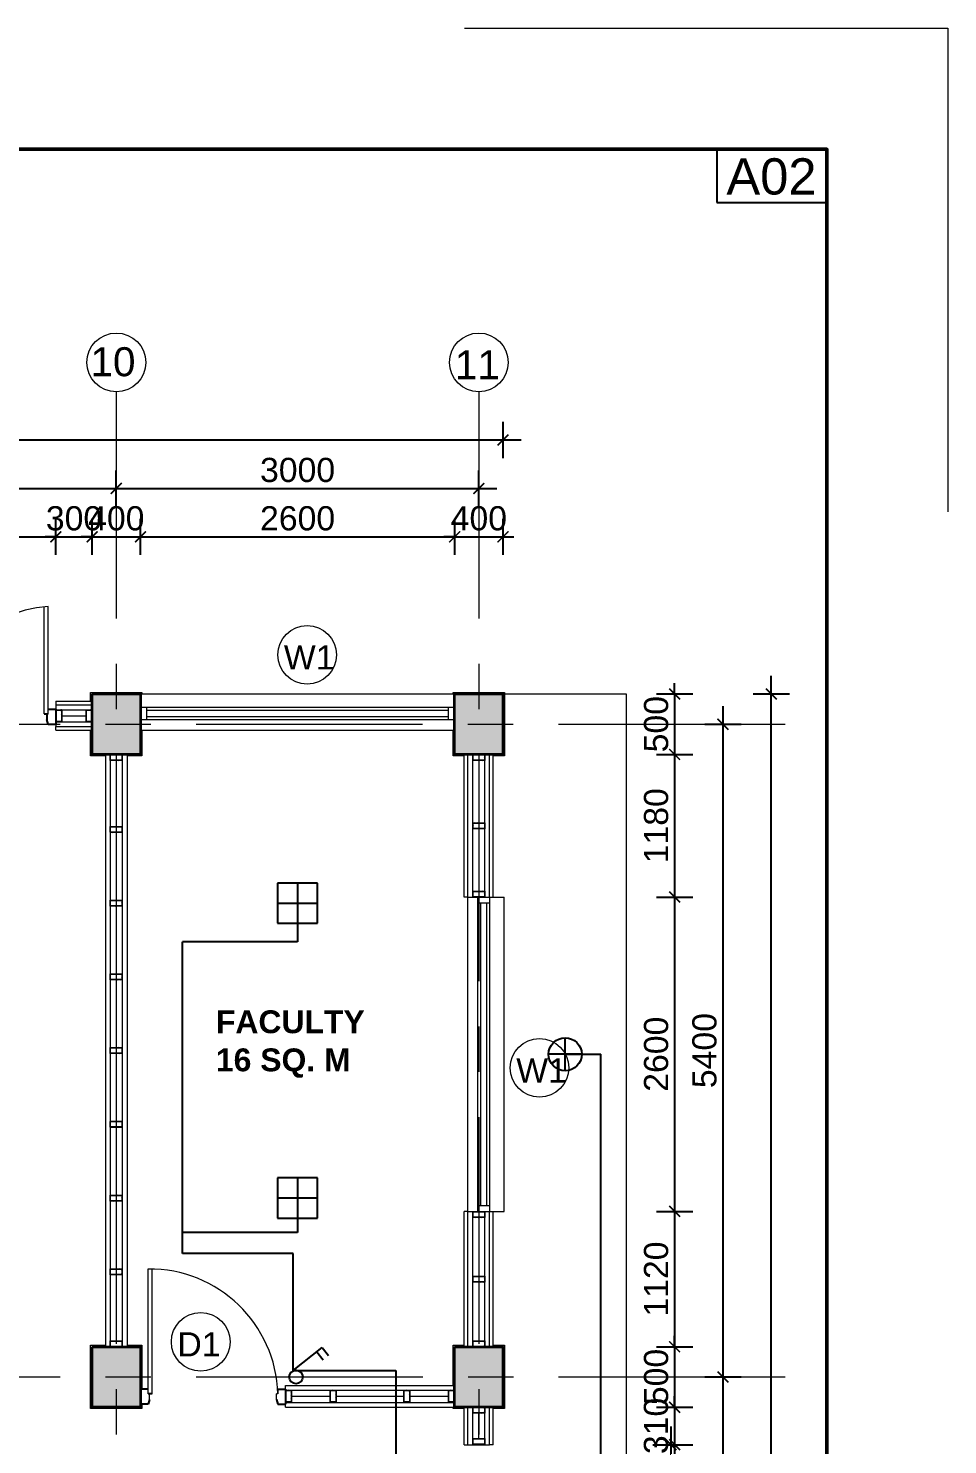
# Model space of a CAD drawing. Header units: inches. Extents: x 527934 to 2134587, y -408734 to 227304.
# Drawn here: x 1500173 to 1507781, y -112439 to -100723 of the extents above; entities that cross this region are included whole.
import ezdxf

# ---------------------------------------------------------------- set-up
doc = ezdxf.new("R2010")
doc.units = ezdxf.units.IN
doc.header["$MEASUREMENT"] = 0
doc.linetypes.add('CENTER', pattern=[2, 1.25, -0.25, 0.25, -0.25])
for name, color, linetype, lineweight in [('1 LIGHT N SWITCH', 3, 'Continuous', 25), ('6 LIGHT PT WIRING', 3, 'Continuous', 25), ('centre line', 1, 'CENTER', 9), ('dim', 253, 'Continuous', 9), ('door', 77, 'Continuous', 13), ('hatch', 250, 'Continuous', 5), ('hatch - general', 252, 'Continuous', 5), ('hatch 2', 251, 'Continuous', 5), ('metal', 40, 'Continuous', 18), ('partition wall', 5, 'Continuous', 20), ('plaster line', 253, 'Continuous', 5), ('sill', 253, 'Continuous', 13), ('text', 7, 'Continuous', 13), ('TITLE THICK', 7, 'Continuous', 50), ('TITLE THIN', 7, 'Continuous', 25), ('wall - brick', 30, 'Continuous', 35), ('window', 1, 'Continuous', 15)]:
    doc.layers.add(name, color=color, linetype=linetype, lineweight=lineweight)
doc.layers.add('paper', color=4, linetype='Continuous', lineweight=0, plot=False)
doc.styles.get("Standard").update_dxf_attribs({"font": 'arial.ttf'})
doc.styles.add('style1', font='arial.ttf')
doc.styles.add('swiss', font='swisse.ttf')
doc.linetypes.add('BATTING', pattern='A,0.0001,-0.1,[134,ltypeshp.shx,S=0.1,R=0,X=-0.1,Y=0],-0.2,[134,ltypeshp.shx,S=0.1,R=180,X=0.1,Y=0],-0.1', length=0.4001)
doc.dimstyles.new('dim 100', dxfattribs={"dimtxt": 200, "dimasz": 90, "dimexe": 150, "dimexo": 150, "dimgap": 50, "dimtad": 1, "dimdec": 0, "dimzin": 0, "dimdsep": 46, "dimtxsty": 'Standard', "dimblk": 'ARCHTICK', "dimcen": 100, "dimdle": 150, "dimazin": 0, "dimtfac": 1, "dimtdec": 0, "dimtix": 1, "dimtmove": 2, "dimatfit": 3, "dimfxl": 150, "dimfxlon": 1, "dimtolj": 1, "dimtzin": 0, "dimarcsym": 0})

# ---------------------------------------------------------------- blocks, each defined once
blk = doc.blocks.new('main door')
at = {"layer": 'door', "lineweight": 25}
for p, q in [((1793984, -134241), (1794109, -134241)), ((1793984, -134304), (1793984, -134241)), ((1794109, -134304), (1794109, -134241)), ((1794024, -134339), (1794024, -134304)), ((1794024, -134316), (1794069, -134316)), ((1794109, -134304), (1794069, -134316)), ((1794024, -136143), (1794024, -136178)), ((1793984, -136178), (1793984, -136241)), ((1793984, -136241), (1794109, -136241)), ((1794024, -136166), (1794069, -136166)), ((1794069, -136166), (1794109, -136178)), ((1794109, -136178), (1794109, -136241))]:
    blk.add_line(p, q, dxfattribs=at)
at = {"layer": 'door'}
for p, q in [((1794024, -134304), (1793136, -134304)), ((1794024, -134339), (1793139, -134339)), ((1794024, -136143), (1793139, -136143)), ((1794024, -136178), (1793136, -136178))]:
    blk.add_line(p, q, dxfattribs=at)
for centre, start, end in [((1794134, -134241), 183.612, 270), ((1794134, -136241), 90, 176.388)]:
    blk.add_arc(centre, 1000, start, end, dxfattribs=at)
blk = doc.blocks.new('WINDOW 1')
at = {"layer": 'window'}
for p, q in [((2122082, -84476), (2124682, -84476)), ((2122082, -84576), (2124682, -84576)), ((2122132, -84476), (2122132, -84576)), ((2122132, -84501), (2124632, -84501)), ((2122132, -84551), (2124632, -84551))]:
    blk.add_line(p, q, dxfattribs=at)
at = {"layer": 'window', "ltscale": 400}
blk.add_line((2124632, -84576), (2124632, -84476), dxfattribs=at)
blk = doc.blocks.new('2X4')
at = {"layer": 'hatch 2'}
h = blk.add_hatch(dxfattribs=at)
h.set_pattern_fill('ANSI31', color=256, scale=20)
h.set_pattern_definition([(45, (0, 0), (-1.767766953, 1.767766953), [])])
h.paths.add_polyline_path([(5938822, -146997), (5938776, -146997, 0.414214), (5938774, -146999), (5938774, -147047), (5938777, -147047), (5938777, -147000), (5938821, -147000), (5938821, -147047), (5938824, -147047), (5938824, -146999, 0.414214)])
h.paths.add_polyline_path([(5938777, -147047), (5938774, -147047), (5938774, -147095, 0.414214), (5938776, -147097), (5938822, -147097, 0.414218), (5938824, -147095), (5938824, -147047), (5938821, -147047), (5938821, -147094), (5938777, -147094)])
at = {"layer": 'metal'}
blk.add_lwpolyline([(5938776, -147097), (5938822, -147097, 0.414214), (5938824, -147095), (5938824, -146999, 0.414214), (5938822, -146997), (5938776, -146997, 0.414214), (5938774, -146999), (5938774, -147095, 0.414214)], format="xyb", close=True, dxfattribs=at)
blk.add_lwpolyline([(5938777, -147094), (5938821, -147094), (5938821, -147000), (5938777, -147000)], close=True, dxfattribs=at)
blk = doc.blocks.new('door 1')
at = {"layer": 'door', "lineweight": 25}
for p, q in [((1761262.3, -142071.5), (1761366.5, -142071.5)), ((1761262.3, -142124), (1761262.3, -142071.5)), ((1761333.2, -142134), (1761366.5, -142124)), ((1761366.5, -142124), (1761366.5, -142071.5)), ((1761262.3, -143019), (1761262.3, -143071.5)), ((1761295.7, -142989.8), (1761295.7, -143019)), ((1761333.2, -143009), (1761366.5, -143019)), ((1761366.5, -143019), (1761366.5, -143071.5)), ((1761262.3, -143071.5), (1761366.5, -143071.5))]:
    blk.add_line(p, q, dxfattribs=at)
at = {"layer": 'door'}
for p, q in [((1761262.3, -142124), (1761295.7, -142124)), ((1761295.7, -142124), (1761295.7, -142134)), ((1761333.2, -142134), (1761295.7, -142134)), ((1761295.7, -143019), (1760434.6, -143019)), ((1761295.7, -142989.8), (1760434.8, -142989.8)), ((1761333.2, -143009), (1761295.7, -143009))]:
    blk.add_line(p, q, dxfattribs=at)
blk.add_arc((1761319.9, -143009), 885.3, 91.56718, 180.64961, dxfattribs=at)
blk = doc.blocks.new('_ArchTick')
at = {"color": 0, "linetype": 'ByBlock', "const_width": 0.15}
blk.add_lwpolyline([(-0.5, -0.5), (0.5, 0.5)], dxfattribs=at)
blk = doc.blocks.new('*D2324')
at = {"layer": 'Defpoints', "color": 0, "ltscale": 400}
for p in [(1504101, -106229), (1506321, -106229), (1504101, -121969)]:
    blk.add_point(p, dxfattribs=at)
at = {"layer": 'dim', "color": 0, "lineweight": -2, "ltscale": 400}
for p, q in [((1506321, -122119), (1506321, -106079)), ((1506171, -106229), (1506471, -106229)), ((1506171, -121969), (1506471, -121969))]:
    blk.add_line(p, q, dxfattribs=at)
at = {"layer": 'dim', "color": 0, "lineweight": -2, "ltscale": 400, "xscale": 90, "yscale": 90, "zscale": 90}
for p, rotation in [((1506321, -106229), 90), ((1506321, -121969), 270)]:
    blk.add_blockref('_ArchTick', p, dxfattribs=dict(at, rotation=rotation))
at = {"layer": 'dim', "color": 0, "ltscale": 400, "insert": (1506169, -114099), "char_height": 200, "attachment_point": 5, "rotation": 90}
blk.add_mtext('\\A1;15740', dxfattribs=at)
blk = doc.blocks.new('*D3218')
at = {"layer": 'Defpoints', "color": 0, "ltscale": 400}
for p in [(1504101, -106479), (1504101, -111879), (1505921, -111879)]:
    blk.add_point(p, dxfattribs=at)
at = {"layer": 'dim', "color": 0, "lineweight": -2, "ltscale": 400}
for p, q in [((1505921, -106329), (1505921, -112029)), ((1505771, -106479), (1506071, -106479)), ((1505771, -111879), (1506071, -111879))]:
    blk.add_line(p, q, dxfattribs=at)
at = {"layer": 'dim', "color": 0, "lineweight": -2, "ltscale": 400, "xscale": 90, "yscale": 90, "zscale": 90}
for p, rotation in [((1505921, -106479), 90), ((1505921, -111879), 270)]:
    blk.add_blockref('_ArchTick', p, dxfattribs=dict(at, rotation=rotation))
at = {"layer": 'dim', "color": 0, "ltscale": 400, "insert": (1505769, -109179), "char_height": 200, "attachment_point": 5, "rotation": 90}
blk.add_mtext('\\A1;5400', dxfattribs=at)
blk = doc.blocks.new('*D3219')
at = {"layer": 'Defpoints', "color": 0, "ltscale": 400}
for p in [(1504101, -111879), (1504101, -116319), (1505921, -116319)]:
    blk.add_point(p, dxfattribs=at)
at = {"layer": 'dim', "color": 0, "lineweight": -2, "ltscale": 400}
for p, q in [((1505921, -111729), (1505921, -116469)), ((1505771, -111879), (1506071, -111879)), ((1505771, -116319), (1506071, -116319))]:
    blk.add_line(p, q, dxfattribs=at)
at = {"layer": 'dim', "color": 0, "lineweight": -2, "ltscale": 400, "xscale": 90, "yscale": 90, "zscale": 90}
for p, rotation in [((1505921, -111879), 90), ((1505921, -116319), 270)]:
    blk.add_blockref('_ArchTick', p, dxfattribs=dict(at, rotation=rotation))
at = {"layer": 'dim', "color": 0, "ltscale": 400, "insert": (1505769, -114099), "char_height": 200, "attachment_point": 5, "rotation": 90}
blk.add_mtext('\\A1;4440', dxfattribs=at)
blk = doc.blocks.new('*D3221')
at = {"layer": 'Defpoints', "color": 0, "ltscale": 400}
for p in [(1504101, -106229), (1504101, -106729), (1505521, -106729)]:
    blk.add_point(p, dxfattribs=at)
at = {"layer": 'dim', "color": 0, "lineweight": -2, "ltscale": 400}
for p, q in [((1505521, -106229), (1505521, -106139)), ((1505371, -106229), (1505671, -106229)), ((1505521, -106229), (1505521, -106729)), ((1505371, -106729), (1505671, -106729)), ((1505521, -106729), (1505521, -106819))]:
    blk.add_line(p, q, dxfattribs=at)
at = {"layer": 'dim', "color": 0, "lineweight": -2, "ltscale": 400, "xscale": 90, "yscale": 90, "zscale": 90}
for p, rotation in [((1505521, -106229), 270), ((1505521, -106729), 90)]:
    blk.add_blockref('_ArchTick', p, dxfattribs=dict(at, rotation=rotation))
at = {"layer": 'dim', "color": 0, "ltscale": 400, "insert": (1505369, -106479), "char_height": 200, "attachment_point": 5, "rotation": 90}
blk.add_mtext('\\A1;500', dxfattribs=at)
blk = doc.blocks.new('*D3222')
at = {"layer": 'Defpoints', "color": 0, "ltscale": 400}
for p in [(1504101, -106729), (1503991, -107909), (1505521, -107909)]:
    blk.add_point(p, dxfattribs=at)
at = {"layer": 'dim', "color": 0, "lineweight": -2, "ltscale": 400}
for p, q in [((1505521, -106579), (1505521, -108059)), ((1505371, -106729), (1505671, -106729)), ((1505371, -107909), (1505671, -107909))]:
    blk.add_line(p, q, dxfattribs=at)
at = {"layer": 'dim', "color": 0, "lineweight": -2, "ltscale": 400, "xscale": 90, "yscale": 90, "zscale": 90}
for p, rotation in [((1505521, -106729), 90), ((1505521, -107909), 270)]:
    blk.add_blockref('_ArchTick', p, dxfattribs=dict(at, rotation=rotation))
at = {"layer": 'dim', "color": 0, "ltscale": 400, "insert": (1505369, -107319), "char_height": 200, "attachment_point": 5, "rotation": 90}
blk.add_mtext('\\A1;1180', dxfattribs=at)
blk = doc.blocks.new('*D3223')
at = {"layer": 'Defpoints', "color": 0, "ltscale": 400}
for p in [(1503991, -107909), (1503991, -110509), (1505521, -110509)]:
    blk.add_point(p, dxfattribs=at)
at = {"layer": 'dim', "color": 0, "lineweight": -2, "ltscale": 400}
for p, q in [((1505521, -107759), (1505521, -110659)), ((1505371, -107909), (1505671, -107909)), ((1505371, -110509), (1505671, -110509))]:
    blk.add_line(p, q, dxfattribs=at)
at = {"layer": 'dim', "color": 0, "lineweight": -2, "ltscale": 400, "xscale": 90, "yscale": 90, "zscale": 90}
for p, rotation in [((1505521, -107909), 90), ((1505521, -110509), 270)]:
    blk.add_blockref('_ArchTick', p, dxfattribs=dict(at, rotation=rotation))
at = {"layer": 'dim', "color": 0, "ltscale": 400, "insert": (1505369, -109209), "char_height": 200, "attachment_point": 5, "rotation": 90}
blk.add_mtext('\\A1;2600', dxfattribs=at)
blk = doc.blocks.new('*D3224')
at = {"layer": 'Defpoints', "color": 0, "ltscale": 400}
for p in [(1503991, -110509), (1504101, -111629), (1505521, -111629)]:
    blk.add_point(p, dxfattribs=at)
at = {"layer": 'dim', "color": 0, "lineweight": -2, "ltscale": 400}
for p, q in [((1505521, -110359), (1505521, -111779)), ((1505371, -110509), (1505671, -110509)), ((1505371, -111629), (1505671, -111629))]:
    blk.add_line(p, q, dxfattribs=at)
at = {"layer": 'dim', "color": 0, "lineweight": -2, "ltscale": 400, "xscale": 90, "yscale": 90, "zscale": 90}
for p, rotation in [((1505521, -110509), 90), ((1505521, -111629), 270)]:
    blk.add_blockref('_ArchTick', p, dxfattribs=dict(at, rotation=rotation))
at = {"layer": 'dim', "color": 0, "ltscale": 400, "insert": (1505369, -111069), "char_height": 200, "attachment_point": 5, "rotation": 90}
blk.add_mtext('\\A1;1120', dxfattribs=at)
blk = doc.blocks.new('*D3225')
at = {"layer": 'Defpoints', "color": 0, "ltscale": 400}
for p in [(1504101, -111629), (1504101, -112129), (1505521, -112129)]:
    blk.add_point(p, dxfattribs=at)
at = {"layer": 'dim', "color": 0, "lineweight": -2, "ltscale": 400}
for p, q in [((1505521, -111629), (1505521, -111539)), ((1505371, -111629), (1505671, -111629)), ((1505521, -111629), (1505521, -112129)), ((1505371, -112129), (1505671, -112129)), ((1505521, -112129), (1505521, -112219))]:
    blk.add_line(p, q, dxfattribs=at)
at = {"layer": 'dim', "color": 0, "lineweight": -2, "ltscale": 400, "xscale": 90, "yscale": 90, "zscale": 90}
for p, rotation in [((1505521, -111629), 270), ((1505521, -112129), 90)]:
    blk.add_blockref('_ArchTick', p, dxfattribs=dict(at, rotation=rotation))
at = {"layer": 'dim', "color": 0, "ltscale": 400, "insert": (1505369, -111879), "char_height": 200, "attachment_point": 5, "rotation": 90}
blk.add_mtext('\\A1;500', dxfattribs=at)
blk = doc.blocks.new('*D3226')
at = {"layer": 'Defpoints', "color": 0, "ltscale": 400}
for p in [(1504101, -112129), (1504021, -112439), (1505521, -112439)]:
    blk.add_point(p, dxfattribs=at)
at = {"layer": 'dim', "color": 0, "lineweight": -2, "ltscale": 400}
for p, q in [((1505521, -112129), (1505521, -112039)), ((1505371, -112129), (1505671, -112129)), ((1505521, -112129), (1505521, -112439)), ((1505371, -112439), (1505671, -112439)), ((1505521, -112439), (1505521, -112529))]:
    blk.add_line(p, q, dxfattribs=at)
at = {"layer": 'dim', "color": 0, "lineweight": -2, "ltscale": 400, "xscale": 90, "yscale": 90, "zscale": 90}
for p, rotation in [((1505521, -112129), 270), ((1505521, -112439), 90)]:
    blk.add_blockref('_ArchTick', p, dxfattribs=dict(at, rotation=rotation))
at = {"layer": 'dim', "color": 0, "ltscale": 400, "insert": (1505368, -112284), "char_height": 200, "attachment_point": 5, "rotation": 90}
blk.add_mtext('\\A1;310', dxfattribs=at)
blk = doc.blocks.new('*D3227')
at = {"layer": 'Defpoints', "color": 0, "ltscale": 400}
for p in [(1504021, -112439), (1503991, -114439), (1505491, -114439)]:
    blk.add_point(p, dxfattribs=at)
at = {"layer": 'dim', "color": 0, "lineweight": -2, "ltscale": 400}
for p, q in [((1505491, -112289), (1505491, -114589)), ((1505341, -112439), (1505641, -112439)), ((1505341, -114439), (1505641, -114439))]:
    blk.add_line(p, q, dxfattribs=at)
at = {"layer": 'dim', "color": 0, "lineweight": -2, "ltscale": 400, "xscale": 90, "yscale": 90, "zscale": 90}
for p, rotation in [((1505491, -112439), 90), ((1505491, -114439), 270)]:
    blk.add_blockref('_ArchTick', p, dxfattribs=dict(at, rotation=rotation))
at = {"layer": 'dim', "color": 0, "ltscale": 400, "insert": (1505339, -113439), "char_height": 200, "attachment_point": 5, "rotation": 90}
blk.add_mtext('\\A1;2000', dxfattribs=at)
blk = doc.blocks.new('*D3432')
at = {"layer": 'Defpoints', "color": 0, "ltscale": 400}
for p in [(1472701, -104129), (1472701, -106229), (1504101, -106229)]:
    blk.add_point(p, dxfattribs=at)
at = {"layer": 'dim', "color": 0, "lineweight": -2, "ltscale": 400}
for p, q in [((1472701, -104279), (1472701, -103979)), ((1504101, -104279), (1504101, -103979)), ((1504251, -104129), (1472551, -104129))]:
    blk.add_line(p, q, dxfattribs=at)
at = {"layer": 'dim', "color": 0, "lineweight": -2, "ltscale": 400, "xscale": 90, "yscale": 90, "zscale": 90, "rotation": 180}
blk.add_blockref('_ArchTick', (1472701, -104129), dxfattribs=at)
at = {"layer": 'dim', "color": 0, "lineweight": -2, "ltscale": 400, "xscale": 90, "yscale": 90, "zscale": 90}
blk.add_blockref('_ArchTick', (1504101, -104129), dxfattribs=at)
at = {"layer": 'dim', "color": 0, "ltscale": 400, "insert": (1488401, -103977), "char_height": 200, "attachment_point": 5}
blk.add_mtext('\\A1;31400', dxfattribs=at)
blk = doc.blocks.new('*D3441')
at = {"layer": 'Defpoints', "color": 0, "ltscale": 400}
for p in [(1500901, -104529), (1497901, -106229), (1500901, -106229)]:
    blk.add_point(p, dxfattribs=at)
at = {"layer": 'dim', "color": 0, "lineweight": -2, "ltscale": 400}
for p, q in [((1497901, -104679), (1497901, -104379)), ((1500901, -104679), (1500901, -104379)), ((1497751, -104529), (1501051, -104529))]:
    blk.add_line(p, q, dxfattribs=at)
at = {"layer": 'dim', "color": 0, "lineweight": -2, "ltscale": 400, "xscale": 90, "yscale": 90, "zscale": 90, "rotation": 180}
blk.add_blockref('_ArchTick', (1497901, -104529), dxfattribs=at)
at = {"layer": 'dim', "color": 0, "lineweight": -2, "ltscale": 400, "xscale": 90, "yscale": 90, "zscale": 90}
blk.add_blockref('_ArchTick', (1500901, -104529), dxfattribs=at)
at = {"layer": 'dim', "color": 0, "ltscale": 400, "insert": (1499401, -104377), "char_height": 200, "attachment_point": 5}
blk.add_mtext('\\A1;3000', dxfattribs=at)
blk = doc.blocks.new('*D3442')
at = {"layer": 'Defpoints', "color": 0, "ltscale": 400}
for p in [(1503901, -104529), (1500901, -106229), (1503901, -106229)]:
    blk.add_point(p, dxfattribs=at)
at = {"layer": 'dim', "color": 0, "lineweight": -2, "ltscale": 400}
for p, q in [((1500901, -104679), (1500901, -104379)), ((1503901, -104679), (1503901, -104379)), ((1500751, -104529), (1504051, -104529))]:
    blk.add_line(p, q, dxfattribs=at)
at = {"layer": 'dim', "color": 0, "lineweight": -2, "ltscale": 400, "xscale": 90, "yscale": 90, "zscale": 90, "rotation": 180}
blk.add_blockref('_ArchTick', (1500901, -104529), dxfattribs=at)
at = {"layer": 'dim', "color": 0, "lineweight": -2, "ltscale": 400, "xscale": 90, "yscale": 90, "zscale": 90}
blk.add_blockref('_ArchTick', (1503901, -104529), dxfattribs=at)
at = {"layer": 'dim', "color": 0, "ltscale": 400, "insert": (1502401, -104377), "char_height": 200, "attachment_point": 5}
blk.add_mtext('\\A1;3000', dxfattribs=at)
blk = doc.blocks.new('*D3464')
at = {"layer": 'Defpoints', "color": 0, "ltscale": 400}
for p in [(1500401, -104929), (1498401, -106289), (1500401, -106289)]:
    blk.add_point(p, dxfattribs=at)
at = {"layer": 'dim', "color": 0, "lineweight": -2, "ltscale": 400}
for p, q in [((1498401, -105079), (1498401, -104779)), ((1500401, -105079), (1500401, -104779)), ((1498251, -104929), (1500551, -104929))]:
    blk.add_line(p, q, dxfattribs=at)
at = {"layer": 'dim', "color": 0, "lineweight": -2, "ltscale": 400, "xscale": 90, "yscale": 90, "zscale": 90, "rotation": 180}
blk.add_blockref('_ArchTick', (1498401, -104929), dxfattribs=at)
at = {"layer": 'dim', "color": 0, "lineweight": -2, "ltscale": 400, "xscale": 90, "yscale": 90, "zscale": 90}
blk.add_blockref('_ArchTick', (1500401, -104929), dxfattribs=at)
at = {"layer": 'dim', "color": 0, "ltscale": 400, "insert": (1499401, -104777), "char_height": 200, "attachment_point": 5}
blk.add_mtext('\\A1;2000', dxfattribs=at)
blk = doc.blocks.new('*D3465')
at = {"layer": 'Defpoints', "color": 0, "ltscale": 400}
for p in [(1500701, -104929), (1500701, -106229), (1500401, -106289)]:
    blk.add_point(p, dxfattribs=at)
at = {"layer": 'dim', "color": 0, "lineweight": -2, "ltscale": 400}
for p, q in [((1500401, -105079), (1500401, -104779)), ((1500701, -105079), (1500701, -104779)), ((1500401, -104929), (1500311, -104929)), ((1500401, -104929), (1500701, -104929)), ((1500701, -104929), (1500791, -104929))]:
    blk.add_line(p, q, dxfattribs=at)
at = {"layer": 'dim', "color": 0, "lineweight": -2, "ltscale": 400, "xscale": 90, "yscale": 90, "zscale": 90}
blk.add_blockref('_ArchTick', (1500401, -104929), dxfattribs=at)
at = {"layer": 'dim', "color": 0, "lineweight": -2, "ltscale": 400, "xscale": 90, "yscale": 90, "zscale": 90, "rotation": 180}
blk.add_blockref('_ArchTick', (1500701, -104929), dxfattribs=at)
at = {"layer": 'dim', "color": 0, "ltscale": 400, "insert": (1500551, -104777), "char_height": 200, "attachment_point": 5}
blk.add_mtext('\\A1;300', dxfattribs=at)
blk = doc.blocks.new('*D3466')
at = {"layer": 'Defpoints', "color": 0, "ltscale": 400}
for p in [(1501101, -104929), (1500701, -106229), (1501101, -106229)]:
    blk.add_point(p, dxfattribs=at)
at = {"layer": 'dim', "color": 0, "lineweight": -2, "ltscale": 400}
for p, q in [((1500701, -105079), (1500701, -104779)), ((1501101, -105079), (1501101, -104779)), ((1500701, -104929), (1500611, -104929)), ((1500701, -104929), (1501101, -104929)), ((1501101, -104929), (1501191, -104929))]:
    blk.add_line(p, q, dxfattribs=at)
at = {"layer": 'dim', "color": 0, "lineweight": -2, "ltscale": 400, "xscale": 90, "yscale": 90, "zscale": 90}
blk.add_blockref('_ArchTick', (1500701, -104929), dxfattribs=at)
at = {"layer": 'dim', "color": 0, "lineweight": -2, "ltscale": 400, "xscale": 90, "yscale": 90, "zscale": 90, "rotation": 180}
blk.add_blockref('_ArchTick', (1501101, -104929), dxfattribs=at)
at = {"layer": 'dim', "color": 0, "ltscale": 400, "insert": (1500901, -104777), "char_height": 200, "attachment_point": 5}
blk.add_mtext('\\A1;400', dxfattribs=at)
blk = doc.blocks.new('*D3467')
at = {"layer": 'Defpoints', "color": 0, "ltscale": 400}
for p in [(1503701, -104929), (1501101, -106229), (1503701, -106229)]:
    blk.add_point(p, dxfattribs=at)
at = {"layer": 'dim', "color": 0, "lineweight": -2, "ltscale": 400}
for p, q in [((1501101, -105079), (1501101, -104779)), ((1503701, -105079), (1503701, -104779)), ((1500951, -104929), (1503851, -104929))]:
    blk.add_line(p, q, dxfattribs=at)
at = {"layer": 'dim', "color": 0, "lineweight": -2, "ltscale": 400, "xscale": 90, "yscale": 90, "zscale": 90, "rotation": 180}
blk.add_blockref('_ArchTick', (1501101, -104929), dxfattribs=at)
at = {"layer": 'dim', "color": 0, "lineweight": -2, "ltscale": 400, "xscale": 90, "yscale": 90, "zscale": 90}
blk.add_blockref('_ArchTick', (1503701, -104929), dxfattribs=at)
at = {"layer": 'dim', "color": 0, "ltscale": 400, "insert": (1502401, -104777), "char_height": 200, "attachment_point": 5}
blk.add_mtext('\\A1;2600', dxfattribs=at)
blk = doc.blocks.new('*D3468')
at = {"layer": 'Defpoints', "color": 0, "ltscale": 400}
for p in [(1504101, -104929), (1503701, -106229), (1504101, -106229)]:
    blk.add_point(p, dxfattribs=at)
at = {"layer": 'dim', "color": 0, "lineweight": -2, "ltscale": 400}
for p, q in [((1503701, -105079), (1503701, -104779)), ((1504101, -105079), (1504101, -104779)), ((1503701, -104929), (1503611, -104929)), ((1503701, -104929), (1504101, -104929)), ((1504101, -104929), (1504191, -104929))]:
    blk.add_line(p, q, dxfattribs=at)
at = {"layer": 'dim', "color": 0, "lineweight": -2, "ltscale": 400, "xscale": 90, "yscale": 90, "zscale": 90}
blk.add_blockref('_ArchTick', (1503701, -104929), dxfattribs=at)
at = {"layer": 'dim', "color": 0, "lineweight": -2, "ltscale": 400, "xscale": 90, "yscale": 90, "zscale": 90, "rotation": 180}
blk.add_blockref('_ArchTick', (1504101, -104929), dxfattribs=at)
at = {"layer": 'dim', "color": 0, "ltscale": 400, "insert": (1503901, -104777), "char_height": 200, "attachment_point": 5}
blk.add_mtext('\\A1;400', dxfattribs=at)
blk = doc.blocks.new('dome')
at = {"color": 3}
for p, q in [((542951, 234900), (542951, 235175)), ((543088, 235037), (542814, 235037))]:
    blk.add_line(p, q, dxfattribs=at)
blk.add_circle((542951, 235037), 137, dxfattribs=at)
blk = doc.blocks.new('2 GANG')
at = {"color": 3}
for p, q in [((546996.5, 231907.1), (547117.2, 232109)), ((547117.2, 232109), (547173.2, 232075.3)), ((547094.6, 232071.2), (547150.6, 232037.5))]:
    blk.add_line(p, q, dxfattribs=at)
blk.add_circle((547026.8, 231875), 42.7, dxfattribs=at)
blk = doc.blocks.new('1x1')
at = {"color": 3, "ltscale": 0.015}
for p, q in [((1177842.7, -86772.3), (1177405.3, -86772.3)), ((1177405.3, -86772.3), (1177405.3, -87209.7)), ((1177624, -86772.3), (1177624, -87209.7)), ((1177842.7, -87209.7), (1177842.7, -86772.3)), ((1177405.3, -86991), (1177842.7, -86991)), ((1177405.3, -87209.7), (1177842.7, -87209.7))]:
    blk.add_line(p, q, dxfattribs=at)

msp = doc.modelspace()

# ---------------------------------------------------------------- hatches: boundary and pattern name
at = {"layer": 'hatch - general'}
h = msp.add_hatch(dxfattribs=at)
h.set_pattern_fill('AR-CONC', color=256, scale=15)
h.set_pattern_definition([(50, (-648981.04, -21863), (107.5890274, -9.4128202), [11.25, -123.75]), (355, (-648981.04, -21863), (-20.8127, 112.82882), [9, -99]), (100.4514445, (-648972.07, -21863.78), (86.776327, 103.4159986), [9.561029, -105.171317]), (46.1842, (-648981.04, -21833), (160.0862, -24.827892), [16.875, -185.625]), (96.6356355, (-648967.7, -21835.07), (140.199292, 146.11779), [14.341551, -157.757064]), (351.184164, (-648981.04, -21833), (140.199292, 146.11779), [13.5, -148.5]), (21, (-648966.04, -21840.5), (89.5360578, -60.3928336), [11.25, -123.75]), (326, (-648966.04, -21840.5), (36.4973, 108.772507), [9, -99]), (71.451445, (-648958.58, -21845.53), (126.0333565, 48.379673), [9.5610285, -105.171317]), (37.5, (-648981.04, -21863), (1.8239783, 49.9340781), [0, -97.8, 0, -100.5, 0, -99.375]), (7.5, (-648981.04, -21863), (39.4604306, 59.1617568), [0, -57.3, 0, -95.55, 0, -37.875]), (327.5, (-649014.49, -21863), (80.0733654, -3.38323076), [0, -37.5, 0, -117, 0, -155.25]), (317.5, (-649029.49, -21863), (87.4779254, 15.0157473), [0, -48.75, 0, -77.7, 0, -110.25])])
h.paths.add_polyline_path([(1488100.6, -116069), (1487900.6, -116069), (1487900.6, -116319), (1488100.6, -116319)])
h.paths.add_polyline_path([(1488100.6, -116319), (1487900.6, -116319), (1487900.6, -116569), (1488100.6, -116569)])
h.paths.add_polyline_path([(1487900.6, -116319), (1487700.6, -116319), (1487700.6, -116569), (1487900.6, -116569)])
h.paths.add_polyline_path([(1487900.6, -116069), (1487700.6, -116069), (1487700.6, -116319), (1487900.6, -116319)])
h.paths.add_polyline_path([(1485100.6, -116319), (1484900.6, -116319), (1484900.6, -116569), (1485100.6, -116569)])
h.paths.add_polyline_path([(1485100.6, -116069), (1484900.6, -116069), (1484900.6, -116319), (1485100.6, -116319)])
h.paths.add_polyline_path([(1484900.6, -116069), (1484700.6, -116069), (1484700.6, -116319), (1484900.6, -116319)])
h.paths.add_polyline_path([(1484900.6, -116319), (1484700.6, -116319), (1484700.6, -116569), (1484900.6, -116569)])
h.paths.add_polyline_path([(1482100.6, -116319), (1481900.6, -116319), (1481900.6, -116569), (1482100.6, -116569)])
h.paths.add_polyline_path([(1482100.6, -116069), (1481900.6, -116069), (1481900.6, -116319), (1482100.6, -116319)])
h.paths.add_polyline_path([(1481900.6, -116069), (1481700.6, -116069), (1481700.6, -116319), (1481900.6, -116319)])
h.paths.add_polyline_path([(1481900.6, -116319), (1481700.6, -116319), (1481700.6, -116569), (1481900.6, -116569)])
h.paths.add_polyline_path([(1478900.6, -116319), (1478700.6, -116319), (1478700.6, -116569), (1478900.6, -116569)])
h.paths.add_polyline_path([(1479100.6, -116319), (1478900.6, -116319), (1478900.6, -116569), (1479100.6, -116569)])
h.paths.add_polyline_path([(1479100.6, -116069), (1478900.6, -116069), (1478900.6, -116319), (1479100.6, -116319)])
h.paths.add_polyline_path([(1478900.6, -116069), (1478700.6, -116069), (1478700.6, -116319), (1478900.6, -116319)])
h.paths.add_polyline_path([(1476100.6, -116319), (1475900.6, -116319), (1475900.6, -116569), (1476100.6, -116569)])
h.paths.add_polyline_path([(1476100.6, -116069), (1475900.6, -116069), (1475900.6, -116319), (1476100.6, -116319)])
h.paths.add_polyline_path([(1475900.6, -116069), (1475700.6, -116069), (1475700.6, -116319), (1475900.6, -116319)])
h.paths.add_polyline_path([(1475900.6, -116319), (1475700.6, -116319), (1475700.6, -116569), (1475900.6, -116569)])
h.paths.add_polyline_path([(1473100.6, -116319), (1472900.6, -116319), (1472900.6, -116569), (1473100.6, -116569)])
h.paths.add_polyline_path([(1473100.6, -116069), (1472900.6, -116069), (1472900.6, -116319), (1473100.6, -116319)])
h.paths.add_polyline_path([(1472900.6, -116069), (1472700.6, -116069), (1472700.6, -116319), (1472900.6, -116319)])
h.paths.add_polyline_path([(1472900.6, -116319), (1472700.6, -116319), (1472700.6, -116569), (1472900.6, -116569)])
h.paths.add_polyline_path([(1472900.6, -111629), (1472700.6, -111629), (1472700.6, -111879), (1472900.6, -111879)])
h.paths.add_polyline_path([(1473100.6, -111629), (1472900.6, -111629), (1472900.6, -111879), (1473100.6, -111879)])
h.paths.add_polyline_path([(1473100.6, -111879), (1472900.6, -111879), (1472900.6, -112129), (1473100.6, -112129)])
h.paths.add_polyline_path([(1472900.6, -111879), (1472700.6, -111879), (1472700.6, -112129), (1472900.6, -112129)])
h.paths.add_polyline_path([(1475900.6, -111629), (1475700.6, -111629), (1475700.6, -111879), (1475900.6, -111879)])
h.paths.add_polyline_path([(1476100.6, -111629), (1475900.6, -111629), (1475900.6, -111879), (1476100.6, -111879)])
h.paths.add_polyline_path([(1476100.6, -111879), (1475900.6, -111879), (1475900.6, -112129), (1476100.6, -112129)])
h.paths.add_polyline_path([(1475900.6, -111879), (1475700.6, -111879), (1475700.6, -112129), (1475900.6, -112129)])
h.paths.add_polyline_path([(1479100.6, -111879), (1478900.6, -111879), (1478900.6, -112129), (1479100.6, -112129)])
h.paths.add_polyline_path([(1479100.6, -111629), (1478900.6, -111629), (1478900.6, -111879), (1479100.6, -111879)])
h.paths.add_polyline_path([(1478900.6, -111629), (1478700.6, -111629), (1478700.6, -111879), (1478900.6, -111879)])
h.paths.add_polyline_path([(1478900.6, -111879), (1478700.6, -111879), (1478700.6, -112129), (1478900.6, -112129)])
h.paths.add_polyline_path([(1482100.6, -111879), (1481700.6, -111879), (1481700.6, -112129), (1482100.6, -112129)])
h.paths.add_polyline_path([(1482100.6, -111629), (1481700.6, -111629), (1481700.6, -111879), (1482100.6, -111879)])
h.paths.add_polyline_path([(1485100.6, -111879), (1484900.6, -111879), (1484900.6, -112129), (1485100.6, -112129)])
h.paths.add_polyline_path([(1484900.6, -111879), (1484700.6, -111879), (1484700.6, -112129), (1484900.6, -112129)])
h.paths.add_polyline_path([(1484900.6, -111629), (1484700.6, -111629), (1484700.6, -111879), (1484900.6, -111879)])
h.paths.add_polyline_path([(1485100.6, -111629), (1484900.6, -111629), (1484900.6, -111879), (1485100.6, -111879)])
h.paths.add_polyline_path([(1488100.6, -111879), (1487900.6, -111879), (1487900.6, -112129), (1488100.6, -112129)])
h.paths.add_polyline_path([(1487900.6, -111879), (1487700.6, -111879), (1487700.6, -112129), (1487900.6, -112129)])
h.paths.add_polyline_path([(1488100.6, -111629), (1487900.6, -111629), (1487900.6, -111879), (1488100.6, -111879)])
h.paths.add_polyline_path([(1487900.6, -111629), (1487700.6, -111629), (1487700.6, -111879), (1487900.6, -111879)])
h.paths.add_polyline_path([(1491100.6, -111879), (1490900.6, -111879), (1490900.6, -112129), (1491100.6, -112129)])
h.paths.add_polyline_path([(1491100.6, -111629), (1490900.6, -111629), (1490900.6, -111879), (1491100.6, -111879)])
h.paths.add_polyline_path([(1490900.6, -111629), (1490700.6, -111629), (1490700.6, -111879), (1490900.6, -111879)])
h.paths.add_polyline_path([(1490900.6, -111879), (1490700.6, -111879), (1490700.6, -112129), (1490900.6, -112129)])
h.paths.add_polyline_path([(1494100.6, -111879), (1493900.6, -111879), (1493900.6, -112129), (1494010.6, -112129), (1494100.6, -112129)])
h.paths.add_polyline_path([(1494100.6, -111629), (1493900.6, -111629), (1493900.6, -111879), (1494100.6, -111879)])
h.paths.add_polyline_path([(1493900.6, -111629), (1493700.6, -111629), (1493700.6, -111879), (1493900.6, -111879)])
h.paths.add_polyline_path([(1493900.6, -111879), (1493700.6, -111879), (1493700.6, -112129), (1493900.6, -112129)])
h.paths.add_polyline_path([(1498100.6, -111879), (1497900.6, -111879), (1497900.6, -112129), (1498100.6, -112129)])
h.paths.add_polyline_path([(1498100.6, -111629), (1497900.6, -111629), (1497900.6, -111879), (1498100.6, -111879)])
h.paths.add_polyline_path([(1497900.6, -111629), (1497700.6, -111629), (1497700.6, -111879), (1497900.6, -111879)])
h.paths.add_polyline_path([(1497900.6, -111879), (1497700.6, -111879), (1497700.6, -112129), (1497900.6, -112129)])
h.paths.add_polyline_path([(1501100.6, -111879), (1500900.6, -111879), (1500900.6, -112129), (1501100.6, -112129)])
h.paths.add_polyline_path([(1501100.6, -111629), (1500900.6, -111629), (1500900.6, -111879), (1501100.6, -111879)])
h.paths.add_polyline_path([(1500900.6, -111629), (1500700.6, -111629), (1500700.6, -111879), (1500900.6, -111879)])
h.paths.add_polyline_path([(1500900.6, -111879), (1500700.6, -111879), (1500700.6, -112129), (1500900.6, -112129)])
h.paths.add_polyline_path([(1504100.6, -111879), (1503900.6, -111879), (1503900.6, -112129), (1504100.6, -112129)])
h.paths.add_polyline_path([(1504100.6, -111629), (1503900.6, -111629), (1503900.6, -111879), (1504100.6, -111879)])
h.paths.add_polyline_path([(1503900.6, -111629), (1503700.6, -111629), (1503700.6, -111879), (1503900.6, -111879)])
h.paths.add_polyline_path([(1503900.6, -111879), (1503700.6, -111879), (1503700.6, -112129), (1503900.6, -112129)])
h.paths.add_polyline_path([(1504100.6, -106479), (1503900.6, -106479), (1503900.6, -106729), (1504100.6, -106729)])
h.paths.add_polyline_path([(1504100.6, -106229), (1503900.6, -106229), (1503900.6, -106479), (1504100.6, -106479)])
h.paths.add_polyline_path([(1503900.6, -106229), (1503700.6, -106229), (1503700.6, -106479), (1503900.6, -106479)])
h.paths.add_polyline_path([(1503900.6, -106479), (1503700.6, -106479), (1503700.6, -106729), (1503900.6, -106729)])
h.paths.add_polyline_path([(1501100.6, -106479), (1500900.6, -106479), (1500900.6, -106729), (1501100.6, -106729)])
h.paths.add_polyline_path([(1501100.6, -106229), (1500900.6, -106229), (1500900.6, -106479), (1501100.6, -106479)])
h.paths.add_polyline_path([(1500900.6, -106229), (1500700.6, -106229), (1500700.6, -106479), (1500900.6, -106479)])
h.paths.add_polyline_path([(1500900.6, -106479), (1500700.6, -106479), (1500700.6, -106729), (1500900.6, -106729)])
h.paths.add_polyline_path([(1498100.6, -106479), (1497900.6, -106479), (1497900.6, -106729), (1498100.6, -106729)])
h.paths.add_polyline_path([(1498100.6, -106229), (1497900.6, -106229), (1497900.6, -106479), (1498100.6, -106479)])
h.paths.add_polyline_path([(1497900.6, -106229), (1497700.6, -106229), (1497700.6, -106479), (1497900.6, -106479)])
h.paths.add_polyline_path([(1497900.6, -106479), (1497700.6, -106479), (1497700.6, -106729), (1497900.6, -106729)])
h.paths.add_polyline_path([(1494100.6, -106479), (1493900.6, -106479), (1493900.6, -106729), (1494100.6, -106729)])
h.paths.add_polyline_path([(1494100.6, -106229), (1493900.6, -106229), (1493900.6, -106479), (1494100.6, -106479)])
h.paths.add_polyline_path([(1493900.6, -106229), (1493700.6, -106229), (1493700.6, -106479), (1493900.6, -106479)])
h.paths.add_polyline_path([(1493900.6, -106479), (1493700.6, -106479), (1493700.6, -106729), (1493900.6, -106729)])
h.paths.add_polyline_path([(1491100.6, -106479), (1490900.6, -106479), (1490900.6, -106729), (1491100.6, -106729)])
h.paths.add_polyline_path([(1491100.6, -106229), (1490900.6, -106229), (1490900.6, -106479), (1491100.6, -106479)])
h.paths.add_polyline_path([(1490900.6, -106229), (1490700.6, -106229), (1490700.6, -106479), (1490900.6, -106479)])
h.paths.add_polyline_path([(1490900.6, -106479), (1490700.6, -106479), (1490700.6, -106729), (1490900.6, -106729)])
h.paths.add_polyline_path([(1488100.6, -106479), (1487900.6, -106479), (1487900.6, -106729), (1488100.6, -106729)])
h.paths.add_polyline_path([(1488100.6, -106229), (1487900.6, -106229), (1487900.6, -106479), (1488100.6, -106479)])
h.paths.add_polyline_path([(1487900.6, -106229), (1487700.6, -106229), (1487700.6, -106479), (1487900.6, -106479)])
h.paths.add_polyline_path([(1487900.6, -106479), (1487700.6, -106479), (1487700.6, -106729), (1487900.6, -106729)])
h.paths.add_polyline_path([(1485100.6, -106479), (1484900.6, -106479), (1484900.6, -106729), (1485100.6, -106729)])
h.paths.add_polyline_path([(1485100.6, -106229), (1484900.6, -106229), (1484900.6, -106479), (1485100.6, -106479)])
h.paths.add_polyline_path([(1484900.6, -106229), (1484700.6, -106229), (1484700.6, -106479), (1484900.6, -106479)])
h.paths.add_polyline_path([(1484900.6, -106479), (1484700.6, -106479), (1484700.6, -106729), (1484900.6, -106729)])
h.paths.add_polyline_path([(1482100.6, -106479), (1481900.6, -106479), (1481900.6, -106729), (1482100.6, -106729)])
h.paths.add_polyline_path([(1482100.6, -106229), (1481900.6, -106229), (1481900.6, -106479), (1482100.6, -106479)])
h.paths.add_polyline_path([(1481900.6, -106229), (1481700.6, -106229), (1481700.6, -106479), (1481900.6, -106479)])
h.paths.add_polyline_path([(1481900.6, -106479), (1481700.6, -106479), (1481700.6, -106729), (1481900.6, -106729)])
h.paths.add_polyline_path([(1479100.6, -106479), (1478900.6, -106479), (1478900.6, -106729), (1479100.6, -106729)])
h.paths.add_polyline_path([(1479100.6, -106229), (1478900.6, -106229), (1478900.6, -106479), (1479100.6, -106479)])
h.paths.add_polyline_path([(1478900.6, -106229), (1478700.6, -106229), (1478700.6, -106479), (1478900.6, -106479)])
h.paths.add_polyline_path([(1478900.6, -106479), (1478700.6, -106479), (1478700.6, -106729), (1478900.6, -106729)])
h.paths.add_polyline_path([(1476100.6, -106479), (1475900.6, -106479), (1475900.6, -106729), (1476100.6, -106729)])
h.paths.add_polyline_path([(1476100.6, -106229), (1475900.6, -106229), (1475900.6, -106479), (1476100.6, -106479)])
h.paths.add_polyline_path([(1475900.6, -106229), (1475700.6, -106229), (1475700.6, -106479), (1475900.6, -106479)])
h.paths.add_polyline_path([(1475900.6, -106479), (1475700.6, -106479), (1475700.6, -106729), (1475900.6, -106729)])
h.paths.add_polyline_path([(1473100.6, -106479), (1472900.6, -106479), (1472900.6, -106729), (1473100.6, -106729)])
h.paths.add_polyline_path([(1473100.6, -106229), (1472900.6, -106229), (1472900.6, -106479), (1473100.6, -106479)])
h.paths.add_polyline_path([(1472900.6, -106229), (1472700.6, -106229), (1472700.6, -106479), (1472900.6, -106479)])
h.paths.add_polyline_path([(1472900.6, -106479), (1472700.6, -106479), (1472700.6, -106729), (1472900.6, -106729)])

# ---------------------------------------------------------------- linework, layer by layer
at = {"layer": '6 LIGHT PT WIRING', "ltscale": 400}
for p, q in [((1502400.6, -107998.5), (1502400.6, -108279)), ((1501450, -110857), (1501450, -108279)), ((1502400.6, -108279), (1501450, -108279)), ((1504618.5, -109209), (1504911.5, -109209)), ((1504911.5, -114555.8), (1504911.5, -109209)), ((1502400.6, -110436.5), (1502400.6, -110684.5)), ((1502400.6, -110684.5), (1501450, -110684.5)), ((1502365.8, -110857), (1501450, -110857)), ((1502365.8, -111826.1), (1502365.8, -110857)), ((1502365.8, -111826.1), (1503214.5, -111826.1)), ((1503214.5, -111826.1), (1503214.5, -113947.5))]:
    msp.add_line(p, q, dxfattribs=at)
at = {"layer": 'centre line', "ltscale": 1500}
for p, q in [((1500900.6, -103729), (1500900.6, -124569)), ((1503900.6, -103729), (1503900.6, -124569)), ((1468561, -106479), (1506781, -106479)), ((1468561.6, -111879), (1506781, -111879))]:
    msp.add_line(p, q, dxfattribs=at)
at = {"layer": 'dim', "ltscale": 400}
msp.add_line((1500400.6, -106289), (1500400.6, -106319), dxfattribs=at)
at = {"layer": 'dim'}
for centre in [(1500901.1, -103486.1), (1503901.1, -103486.1), (1502480.5, -105905.2), (1504403.5, -109322.1), (1501599.3, -111587.9)]:
    msp.add_circle(centre, 242.9, dxfattribs=at)
at = {"layer": 'hatch', "linetype": 'BATTING', "ltscale": 80}
for p, q in [((1500450.6, -106409), (1500650.6, -106409)), ((1500900.6, -106779), (1500900.6, -107324)), ((1503900.6, -106779), (1503900.6, -107294)), ((1500900.6, -107374), (1500900.6, -107934)), ((1503900.6, -107344), (1503900.6, -107859)), ((1500900.6, -107984), (1500900.6, -108544)), ((1500900.6, -108594), (1500900.6, -109154)), ((1500900.6, -109204), (1500900.6, -109764)), ((1500900.6, -109814), (1500900.6, -110374)), ((1500900.6, -110424), (1500900.6, -110984)), ((1503900.6, -110559), (1503900.6, -111044)), ((1500900.6, -111034), (1500900.6, -111579)), ((1503900.6, -111094), (1503900.6, -111579)), ((1502350.6, -112039), (1502670.6, -112039)), ((1502720.6, -112039), (1503280.6, -112039)), ((1503330.6, -112039), (1503650.6, -112039)), ((1503900.6, -112389), (1503900.6, -112179))]:
    msp.add_line(p, q, dxfattribs=at)
at = {"layer": 'paper'}
msp.add_lwpolyline([(1503781, -100722.5), (1507781, -100722.5), (1507781, -104722.5)], dxfattribs=at)
at = {"layer": 'partition wall'}
for p, q in [((1504112.6, -106229), (1505120.6, -106229)), ((1505120.6, -106229), (1505120.6, -116319)), ((1500400.6, -106319), (1500700.6, -106319)), ((1500400.6, -106319), (1500400.6, -106499)), ((1500400.6, -106359), (1500700.6, -106359)), ((1500400.6, -106459), (1500700.6, -106459)), ((1500400.6, -106499), (1500700.6, -106499)), ((1500810.6, -106729), (1500810.6, -111629)), ((1500850.6, -106729), (1500850.6, -111629)), ((1500950.6, -106729), (1500950.6, -111629)), ((1500990.6, -106729), (1500990.6, -111629)), ((1503810.6, -107909), (1503810.6, -106729)), ((1503850.6, -107909), (1503850.6, -106729)), ((1503950.6, -107909), (1503950.6, -106729)), ((1503990.6, -107909), (1503990.6, -106729)), ((1503810.6, -107909), (1503990.6, -107909)), ((1503810.6, -110509), (1503990.6, -110509)), ((1503810.6, -111629), (1503810.6, -110509)), ((1503850.6, -111629), (1503850.6, -110509)), ((1503950.6, -111629), (1503950.6, -110509)), ((1503990.6, -111629), (1503990.6, -110509)), ((1502300.6, -111949), (1503700.6, -111949)), ((1502300.6, -111989), (1503700.6, -111989)), ((1502300.6, -112089), (1503700.6, -112089)), ((1502300.6, -112129), (1503700.6, -112129)), ((1503810.6, -112439), (1503810.6, -112129)), ((1503850.6, -112439), (1503850.6, -112129)), ((1503950.6, -112439), (1503950.6, -112129)), ((1503990.6, -112439), (1503990.6, -112129)), ((1503810.6, -112439), (1503990.6, -112439))]:
    msp.add_line(p, q, dxfattribs=at)
at = {"layer": 'partition wall', "ltscale": 400}
msp.add_line((1502300.6, -112129), (1502300.6, -111949), dxfattribs=at)
at = {"layer": 'plaster line', "ltscale": 400}
for points in [[(1500688.6, -106289), (1500688.6, -106217), (1501112.6, -106217), (1501112.6, -106229)], [(1503688.6, -106229), (1503688.6, -106217), (1504112.6, -106217), (1504112.6, -106741), (1504020.6, -106741)], [(1500810.6, -106741), (1500688.6, -106741), (1500688.6, -106529)], [(1501112.6, -106529), (1501112.6, -106741), (1500990.6, -106741)], [(1503780.6, -106741), (1503688.6, -106741), (1503688.6, -106529)], [(1501112.6, -112104), (1501112.6, -112141), (1500688.6, -112141), (1500688.6, -111617), (1500810.6, -111617)], [(1500990.6, -111617), (1501112.6, -111617), (1501112.6, -111979)], [(1503688.6, -111949), (1503688.6, -111617), (1503780.6, -111617)], [(1504020.6, -111617), (1504112.6, -111617), (1504112.6, -112141), (1504020.6, -112141)], [(1503780.6, -112141), (1503688.6, -112141), (1503688.6, -112129)]]:
    msp.add_lwpolyline(points, dxfattribs=at)
at = {"layer": 'sill'}
for p, q in [((1501100.6, -106229), (1503700.6, -106229)), ((1500400.6, -106289), (1500700.6, -106289)), ((1500400.6, -106529), (1500400.6, -106499)), ((1500400.6, -106529), (1500700.6, -106529)), ((1501100.6, -106529), (1503700.6, -106529)), ((1503780.6, -107909), (1503780.6, -106729)), ((1504020.6, -107909), (1504020.6, -106729)), ((1503810.6, -107909), (1503780.6, -107909)), ((1503810.6, -110509), (1503810.6, -107909)), ((1503990.6, -107909), (1504110.6, -107909)), ((1504110.6, -110509), (1504110.6, -107909)), ((1503780.6, -111629), (1503780.6, -110509)), ((1503810.6, -110509), (1503780.6, -110509)), ((1503990.6, -110509), (1504110.6, -110509)), ((1504020.6, -111629), (1504020.6, -110509)), ((1503780.6, -112439), (1503780.6, -112129)), ((1504020.6, -112439), (1504020.6, -112129)), ((1503780.6, -112439), (1503810.6, -112439)), ((1504020.6, -112439), (1503990.6, -112439))]:
    msp.add_line(p, q, dxfattribs=at)
at = {"layer": 'TITLE THICK'}
msp.add_lwpolyline([(1467781, -101722.5), (1506781, -101722.5), (1506781, -129422.5), (1467781, -129422.5)], close=True, dxfattribs=at)
at = {"layer": 'TITLE THIN'}
for p, q in [((1505871.9, -101722.5), (1505871.9, -102164.5)), ((1505871.9, -102164.5), (1506781, -102164.5))]:
    msp.add_line(p, q, dxfattribs=at)
at = {"layer": 'wall - brick'}
for p, q in [((1504100.6, -106229), (1504100.6, -106729)), ((1504100.6, -111629), (1504100.6, -112129)), ((1500900.6, -112129), (1501022.4, -112129))]:
    msp.add_line(p, q, dxfattribs=at)
for points in [[(1500700.6, -106229), (1501100.6, -106229), (1501100.6, -106729), (1500700.6, -106729)], [(1503700.6, -106229), (1504100.6, -106229), (1504100.6, -106729), (1503700.6, -106729)], [(1500700.6, -111629), (1501100.6, -111629), (1501100.6, -112129), (1500700.6, -112129)], [(1503700.6, -111629), (1504100.6, -111629), (1504100.6, -112129), (1503700.6, -112129)]]:
    msp.add_lwpolyline(points, close=True, dxfattribs=at)

# ---------------------------------------------------------------- block references
at = {"layer": '1 LIGHT N SWITCH', "xscale": 0.7600000000093132, "yscale": 0.7600000000093132, "zscale": 0.76}
for p in [(607406.4, -41846.8), (607406.4, -44284.8)]:
    msp.add_blockref('1x1', p, dxfattribs=at)
at = {"layer": '1 LIGHT N SWITCH'}
msp.add_blockref('dome', (961664.7, -344246.4), dxfattribs=at)
at = {"layer": '1 LIGHT N SWITCH', "xscale": 1.299999999515022, "yscale": 1.300000000017462, "zscale": 1.3, "rotation": 339.3534406117806}
msp.add_blockref('2 GANG', (730639.4, -143208.5), dxfattribs=at)
at = {"layer": 'hatch - general', "xscale": -1}
for p, rotation in [((-4438373.4, -253455.9), 180), ((-4438123.4, -253455.9), 180), ((1353853.7, 5832045.1), 90), ((1356853.7, 5832045.1), 90), ((1356853.7, 5831480.1), 90), ((1353853.7, 5831450.1), 90), ((1356853.7, 5830915.1), 90), ((1353853.7, 5830840.1), 90), ((1353853.7, 5830230.1), 90), ((1353853.7, 5829620.1), 90), ((1353853.7, 5829010.1), 90), ((1353853.7, 5828400.1), 90), ((1356853.7, 5828265.1), 90), ((1353853.7, 5827790.1), 90), ((1356853.7, 5827730.1), 90), ((1353853.7, 5827195.1), 90), ((1356853.7, 5827195.1), 90), ((-4436473.4, -259085.9), 180), ((-4436103.4, -259085.9), 180), ((-4435493.4, -259085.9), 180), ((-4435123.4, -259085.9), 180), ((1356853.7, 5826645.1), 90), ((1356853.7, 5826385.1), 90)]:
    msp.add_blockref('2X4', p, dxfattribs=dict(at, rotation=rotation))
at = {"layer": 'partition wall', "rotation": 270}
for name, p in [('main door', (1634642.1, 1687630)), ('WINDOW 1', (1588466.6, 2014172.7))]:
    msp.add_blockref(name, p, dxfattribs=at)
at = {"layer": 'partition wall'}
msp.add_blockref('WINDOW 1', (-620981, -21863), dxfattribs=at)
at = {"layer": 'partition wall', "xscale": 1.19999999999709, "yscale": 1.19999999999709, "zscale": 1.2, "rotation": 270}
msp.add_blockref('door 1', (1672786.4, 2001535.8), dxfattribs=at)

# ---------------------------------------------------------------- texts
at = {"layer": 'text', "style": 'style1'}
for s, height, p in [('10', 240, (1500686.9, -103600.6)), ('11', 240, (1503702.3, -103625.7)), ('W1', 200, (1502287.5, -106026.3)), ('W1', 200, (1504210.5, -109443.1)), ('D1', 200, (1501406.3, -111708.9))]:
    msp.add_text(s, height=height, dxfattribs=at).set_placement(p)
at = {"layer": 'text', "ltscale": 0.1, "insert": (1506322.7, -101949.7), "char_height": 300, "width": 2052.303, "attachment_point": 5, "style": 'swiss'}
msp.add_mtext('A02', dxfattribs=at)
at = {"layer": 'text', "insert": (1501725, -108846.1), "char_height": 189, "attachment_point": 1}
msp.add_mtext_dynamic_manual_height_columns('{\\fArial|b1|i0|c0|p34;FACULTY\\P16 SQ. M}', width=2282.796, gutter_width=1, heights=[0], dxfattribs=at)

# ---------------------------------------------------------------- dimensions: what is measured, and where the dimension line sits
at = {"layer": 'dim', "ltscale": 400}
for base, p1, p2, picture, middle in [((1472700.6, -104129), (1504100.6, -106229), (1472700.6, -106229), '*D3432', (1488400.6, -103976.8)), ((1500900.6, -104529), (1497900.6, -106229), (1500900.6, -106229), '*D3441', (1499400.6, -104376.8)), ((1503900.6, -104529), (1500900.6, -106229), (1503900.6, -106229), '*D3442', (1502400.6, -104376.8)), ((1500400.6, -104929), (1498400.6, -106289), (1500400.6, -106289), '*D3464', (1499400.6, -104776.9)), ((1500700.6, -104929), (1500400.6, -106289), (1500700.6, -106229), '*D3465', (1500550.6, -104776.8)), ((1501100.6, -104929), (1500700.6, -106229), (1501100.6, -106229), '*D3466', (1500900.6, -104776.9)), ((1503700.6, -104929), (1501100.6, -106229), (1503700.6, -106229), '*D3467', (1502400.6, -104776.9)), ((1504100.6, -104929), (1503700.6, -106229), (1504100.6, -106229), '*D3468', (1503900.6, -104776.9))]:
    dim = msp.add_linear_dim(base=base, p1=p1, p2=p2, dimstyle='dim 100', override={"dimpost": '\\X'}, dxfattribs=at)
    dim.commit()
    dim.dimension.update_dxf_attribs({"geometry": picture, "text_midpoint": middle})
for base, p1, p2, picture, middle in [((1506320.6, -106229), (1504100.6, -121969), (1504100.6, -106229), '*D2324', (1506168.5, -114099)), ((1505520.6, -106729), (1504100.6, -106229), (1504100.6, -106729), '*D3221', (1505368.5, -106479)), ((1505920.6, -111879), (1504100.6, -106479), (1504100.6, -111879), '*D3218', (1505768.5, -109179)), ((1505520.6, -107909), (1504100.6, -106729), (1503990.6, -107909), '*D3222', (1505368.5, -107319)), ((1505520.6, -110509), (1503990.6, -107909), (1503990.6, -110509), '*D3223', (1505368.5, -109209)), ((1505520.6, -111629), (1503990.6, -110509), (1504100.6, -111629), '*D3224', (1505368.5, -111069)), ((1505520.6, -112129), (1504100.6, -111629), (1504100.6, -112129), '*D3225', (1505368.5, -111879)), ((1505920.6, -116319), (1504100.6, -111879), (1504100.6, -116319), '*D3219', (1505768.5, -114099)), ((1505520.6, -112439), (1504100.6, -112129), (1504020.6, -112439), '*D3226', (1505368.4, -112284)), ((1505490.6, -114439), (1504020.6, -112439), (1503990.6, -114439), '*D3227', (1505338.5, -113439))]:
    dim = msp.add_linear_dim(base=base, p1=p1, p2=p2, angle=90, dimstyle='dim 100', override={"dimpost": '\\X'}, dxfattribs=at)
    dim.commit()
    dim.dimension.update_dxf_attribs({"geometry": picture, "text_midpoint": middle})

doc.saveas('drawing.dxf')
